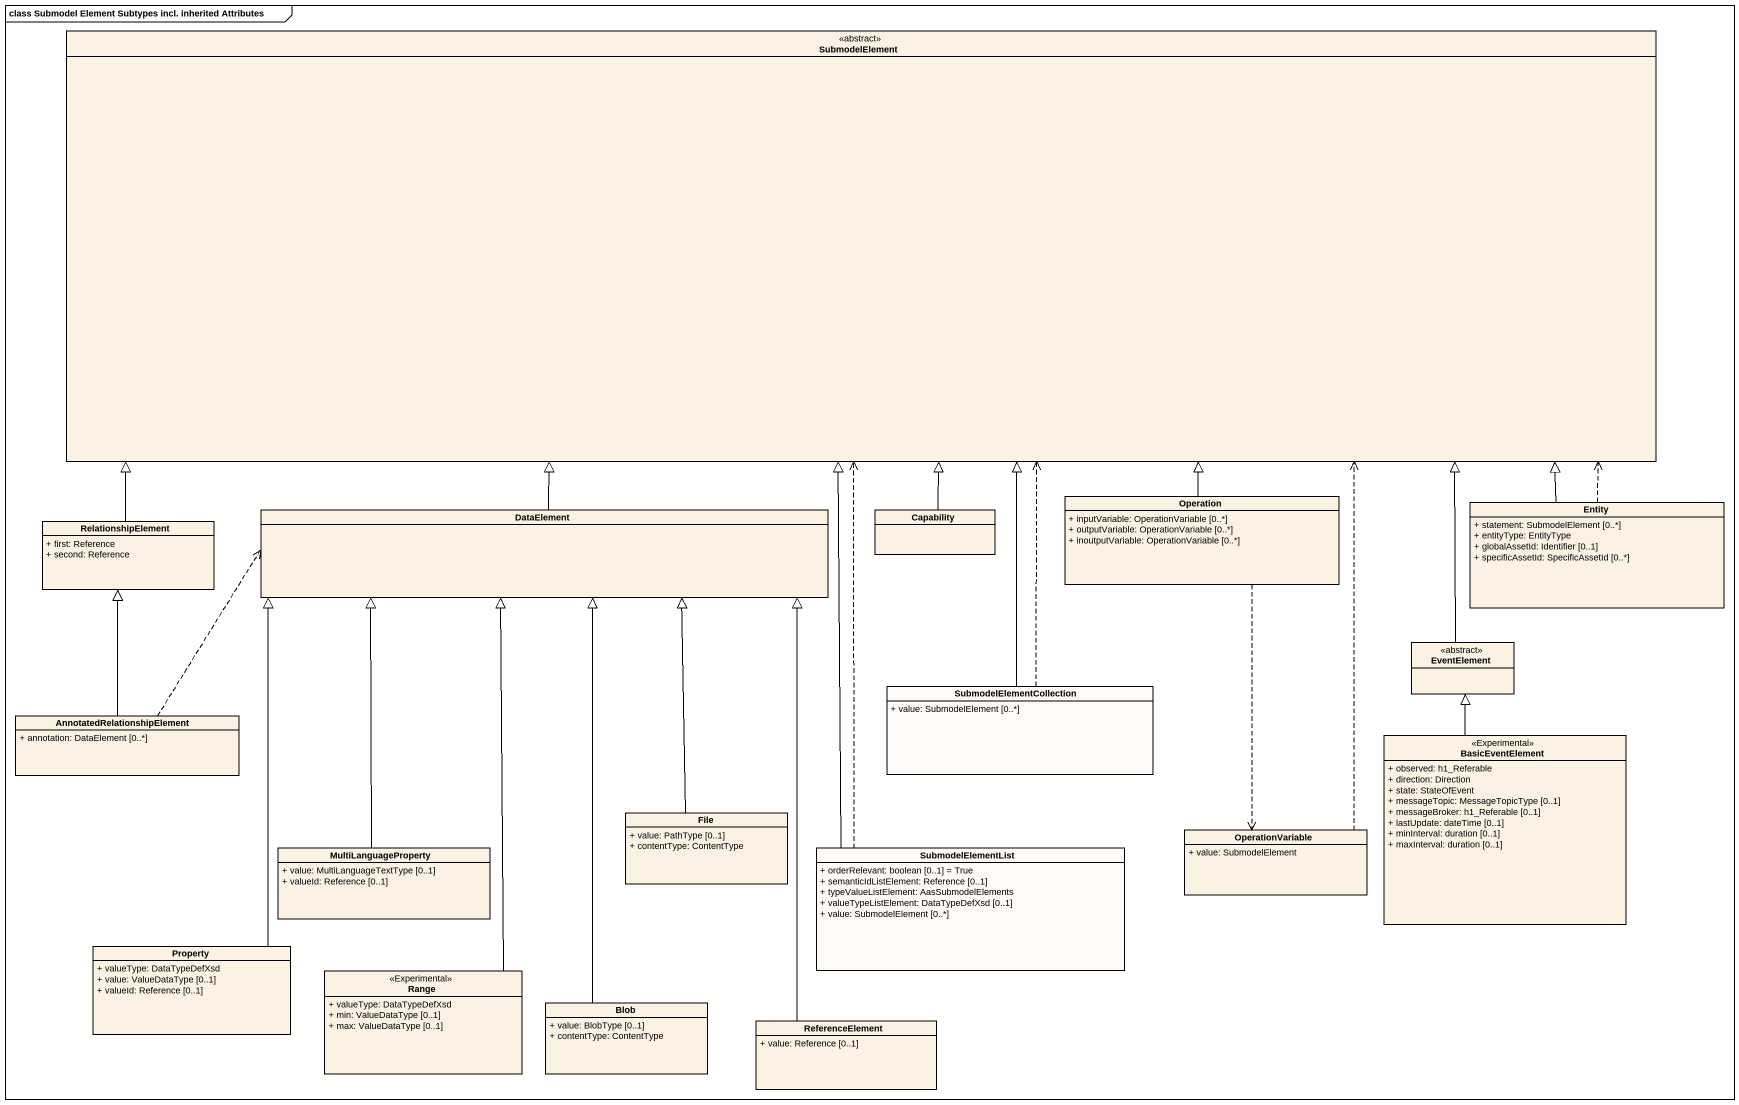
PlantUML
@startuml
mainframe class Submodel Element Subtypes incl. inherited Attributes
hide circle
hide empty members
skinparam classAttributeIconSize 0
class SubmodelElement <<abstract>>
class DataElement
class Capability
class Operation #FCF2E3 {
  + inputVariable: OperationVariable [0..*]
  + outputVariable: OperationVariable [0..*]
  + inoutputVariable: OperationVariable [0..*]
}
class "Entity" as Entity_ {
  + statement: SubmodelElement [0..*]
  + entityType: EntityType
  + globalAssetId: Identifier [0..1]
  + specificAssetId: SpecificAssetId [0..*]
}
class RelationshipElement {
  + first: Reference
  + second: Reference
}
class EventElement <<abstract>>
class SubmodelElementCollection #FEFAF7 {
  + value: SubmodelElement [0..*]
}
class AnnotatedRelationshipElement {
  + annotation: DataElement [0..*]
}
class BasicEventElement <<Experimental>> {
  + observed: h1_Referable
  + direction: Direction
  + state: StateOfEvent
  + messageTopic: MessageTopicType [0..1]
  + messageBroker: h1_Referable [0..1]
  + lastUpdate: dateTime [0..1]
  + minInterval: duration [0..1]
  + maxInterval: duration [0..1]
}
class "File" as File_ {
  + value: PathType [0..1]
  + contentType: ContentType
}
class MultiLanguageProperty {
  + value: MultiLanguageTextType [0..1]
  + valueId: Reference [0..1]
}
class SubmodelElementList #FEFAF7 {
  + orderRelevant: boolean [0..1] = True
  + semanticIdListElement: Reference [0..1]
  + typeValueListElement: AasSubmodelElements
  + valueTypeListElement: DataTypeDefXsd [0..1]
  + value: SubmodelElement [0..*]
}
class OperationVariable {
  + value: SubmodelElement
}
class Property {
  + valueType: DataTypeDefXsd
  + value: ValueDataType [0..1]
  + valueId: Reference [0..1]
}
class Range <<Experimental>> {
  + valueType: DataTypeDefXsd
  + min: ValueDataType [0..1]
  + max: ValueDataType [0..1]
}
class Blob {
  + value: BlobType [0..1]
  + contentType: ContentType
}
class ReferenceElement {
  + value: Reference [0..1]
}
DataElement -up-|> SubmodelElement
Capability -up-|> SubmodelElement
Operation -up-|> SubmodelElement
Operation ..> OperationVariable
Entity_ .left.> SubmodelElement
Entity_ -left-|> SubmodelElement
RelationshipElement -right-|> SubmodelElement
EventElement -up-|> SubmodelElement
SubmodelElementCollection -up-|> SubmodelElement
SubmodelElementCollection .up.> SubmodelElement
AnnotatedRelationshipElement .right.> DataElement
AnnotatedRelationshipElement -up-|> RelationshipElement
BasicEventElement -up-|> EventElement
File_ -up-|> DataElement
MultiLanguageProperty -up-|> DataElement
SubmodelElementList .up.> SubmodelElement
SubmodelElementList -up-|> SubmodelElement
OperationVariable .up.> SubmodelElement
Property -up-|> DataElement
Range -up-|> DataElement
Blob -up-|> DataElement
ReferenceElement -up-|> DataElement
@enduml
